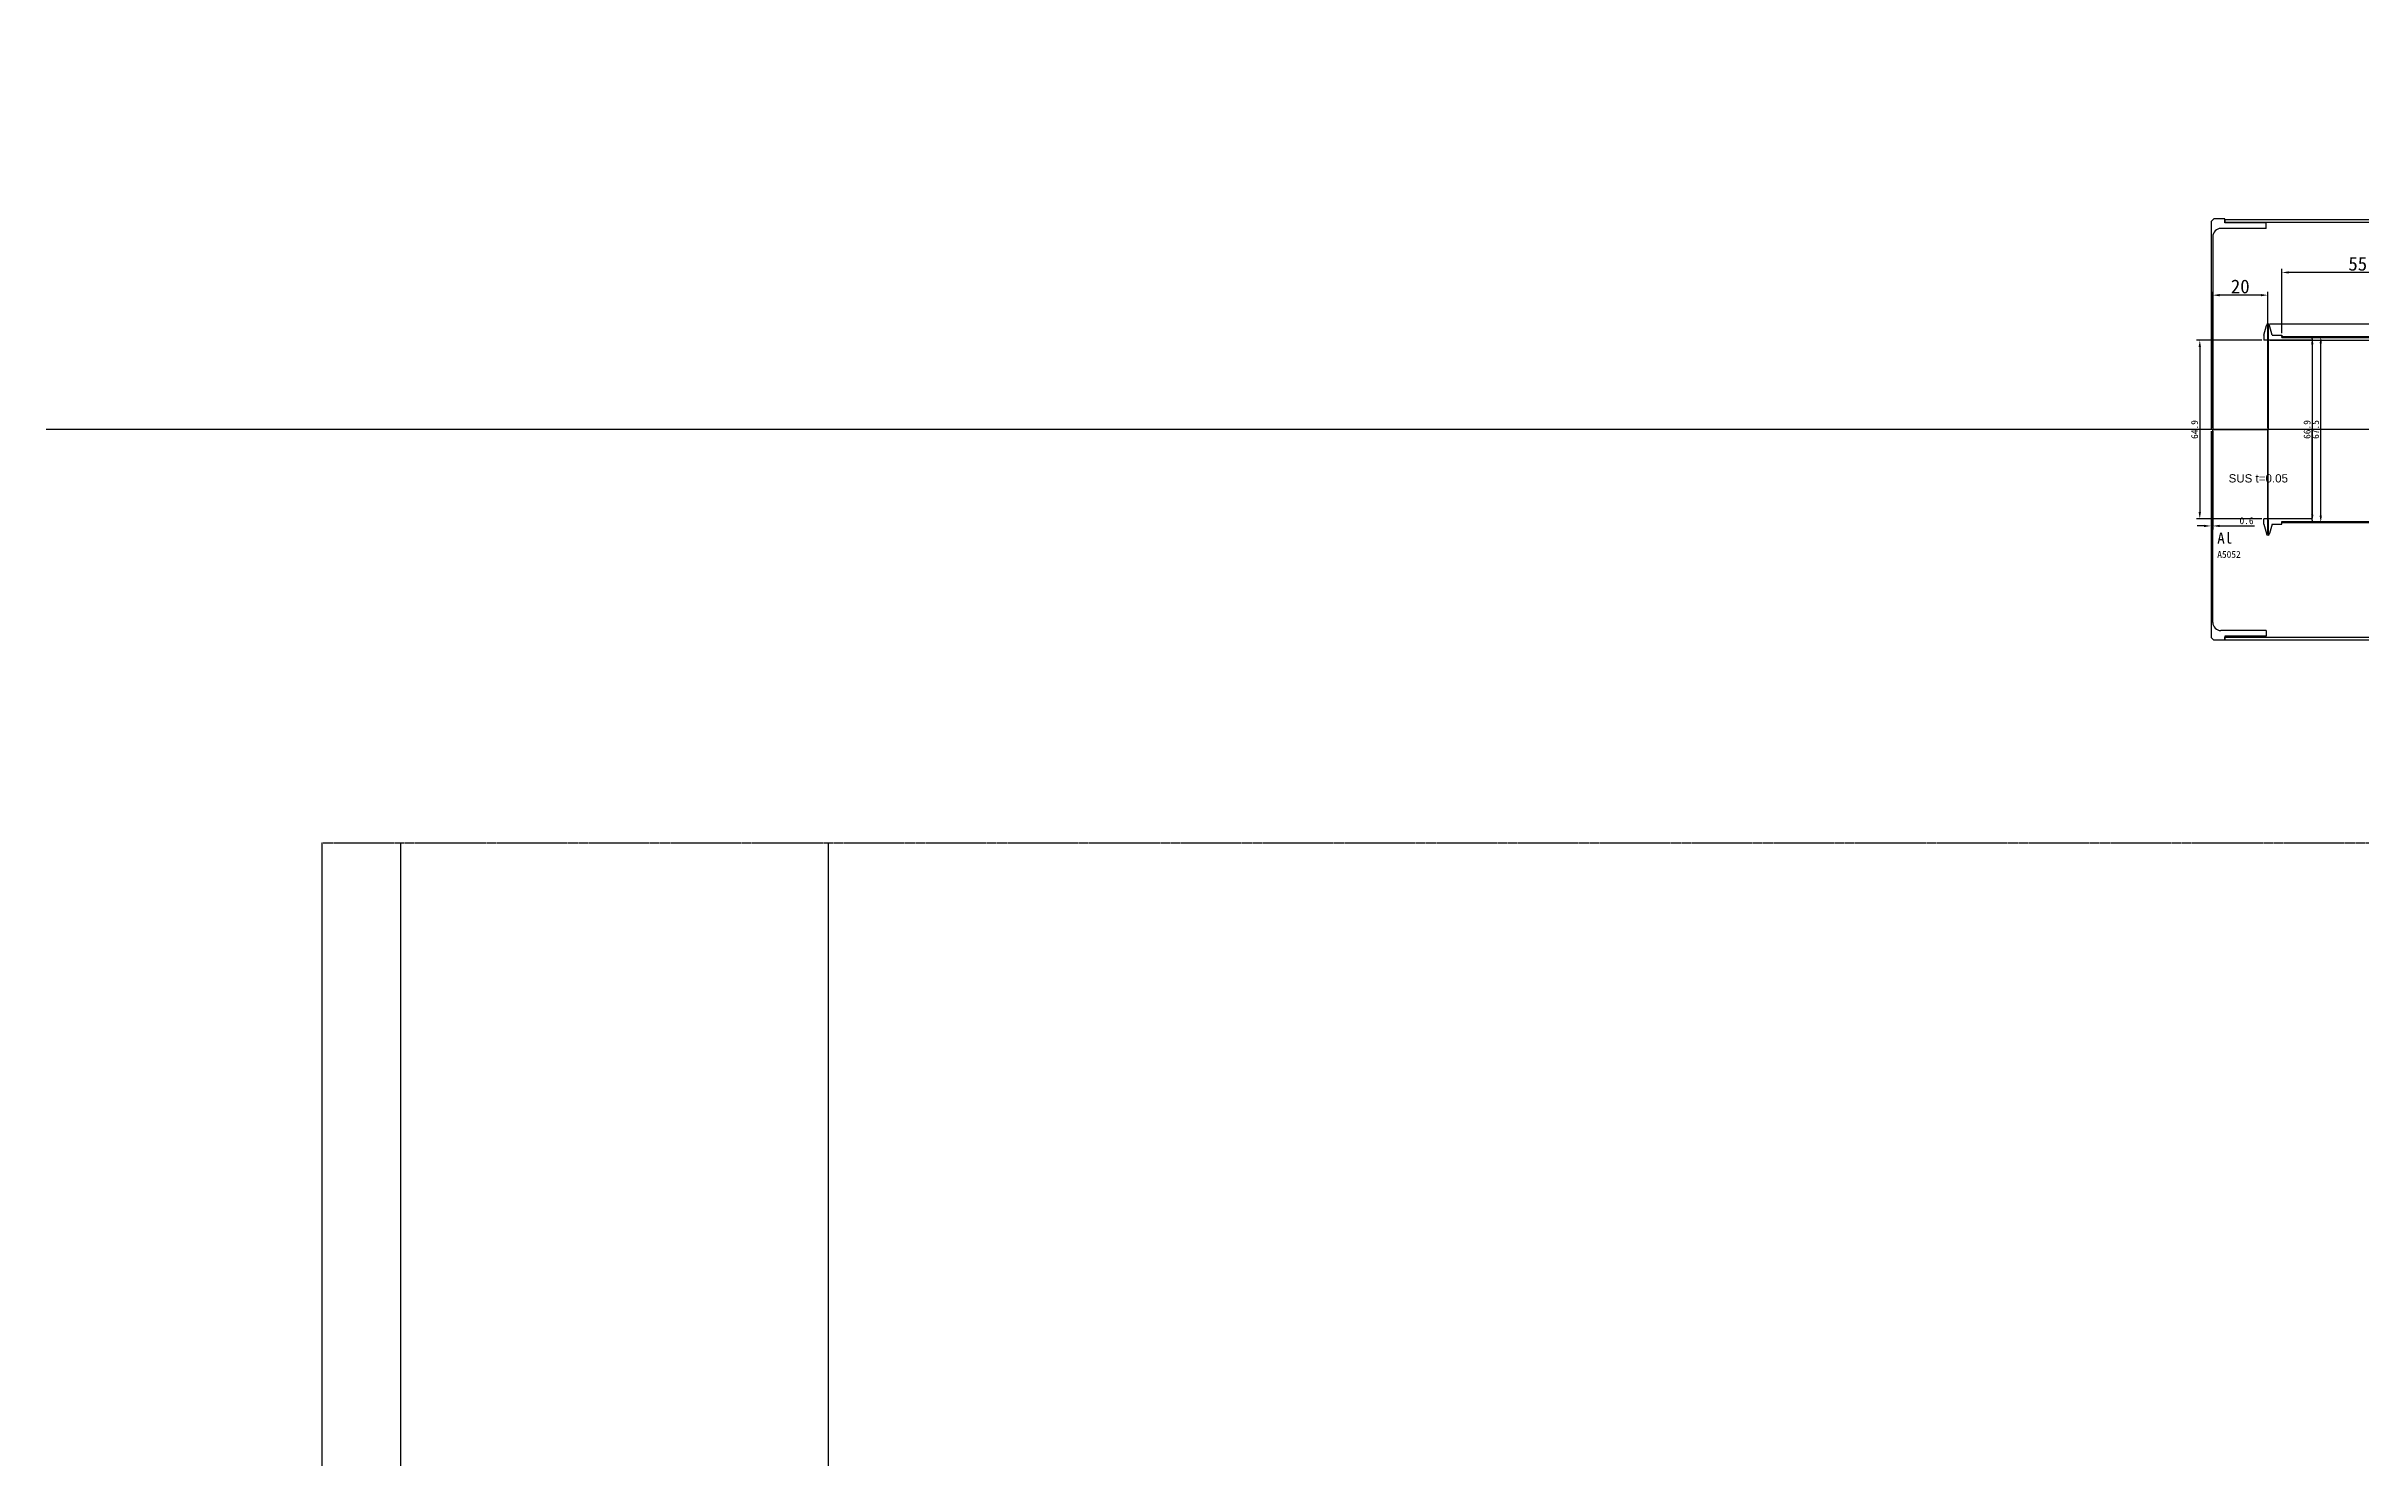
# Model space of a CAD drawing. Header units: millimetres. Extents: x 5013 to 9067, y 5076 to 6829.
# Drawn here: x 5013 to 5853, y 5144 to 5659 of the extents above; entities that cross this region are included whole.
import ezdxf

# ---------------------------------------------------------------- set-up
doc = ezdxf.new("R2010")
doc.units = ezdxf.units.MM
doc.linetypes.add('CENTER2', pattern=[28.575, 19.05, -3.175, 3.175, -3.175])
doc.linetypes.add('HIDDEN', pattern=[0.375, 0.25, -0.125])
doc.dimstyles.new('ISO-25', dxfattribs={"dimtxt": 2.5, "dimasz": 2.5, "dimexe": 1.25, "dimexo": 0.625, "dimtad": 1, "dimdsep": 46, "dimtxsty": 'Standard', "dimcen": 2.5, "dimadec": 0, "dimazin": 0, "dimtfac": 1, "dimtmove": 0, "dimatfit": 3, "dimfxl": 1, "dimarcsym": 0})

# ---------------------------------------------------------------- blocks, each defined once
blk = doc.blocks.new('*D84')
at = {"color": 0, "lineweight": -2, "transparency": 16777216}
for p, q in [((5798.65, 5519.16), (5798.65, 5483.54)), ((5799.25, 5519.16), (5799.25, 5483.54)), ((5796.15, 5484.79), (5793.65, 5484.79)), ((5798.65, 5484.79), (5799.25, 5484.79)), ((5801.75, 5484.79), (5814.46, 5484.79))]:
    blk.add_line(p, q, dxfattribs=at)
at = {"color": 0, "transparency": 16777216}
for points in [[(5796.15, 5485.21), (5796.15, 5484.38), (5798.65, 5484.79)], [(5801.75, 5485.21), (5801.75, 5484.38), (5799.25, 5484.79)]]:
    blk.add_solid(points, dxfattribs=at)
at = {"layer": 'Defpoints', "color": 0, "transparency": 16777216}
for p in [(5798.65, 5519.79), (5799.25, 5519.79), (5798.65, 5484.79)]:
    blk.add_point(p, dxfattribs=at)
at = {"color": 0, "transparency": 16777216, "insert": (5811.54, 5486.67), "char_height": 2.5, "attachment_point": 5}
blk.add_mtext('0.6', dxfattribs=at)
blk = doc.blocks.new('*D411')
at = {"color": 0, "lineweight": -2, "transparency": 16777216}
for p, q in [((5799.25, 5520.41), (5799.25, 5569.81)), ((5819.25, 5520.41), (5819.25, 5569.81)), ((5816.75, 5568.56), (5801.75, 5568.56))]:
    blk.add_line(p, q, dxfattribs=at)
at = {"color": 0, "transparency": 16777216}
for points in [[(5801.75, 5568.97), (5801.75, 5568.14), (5799.25, 5568.56)], [(5816.75, 5568.97), (5816.75, 5568.14), (5819.25, 5568.56)]]:
    blk.add_solid(points, dxfattribs=at)
at = {"layer": 'Defpoints', "color": 0, "transparency": 16777216}
for p in [(5799.25, 5568.56), (5799.25, 5519.79), (5819.25, 5519.79)]:
    blk.add_point(p, dxfattribs=at)
at = {"color": 0, "transparency": 16777216, "insert": (5809.25, 5571.68), "char_height": 5, "attachment_point": 5}
blk.add_mtext('20', dxfattribs=at)
blk = doc.blocks.new('*D413')
at = {"color": 0, "lineweight": -2, "transparency": 16777216}
for p, q in [((5824.37, 5554.71), (5824.37, 5578.06)), ((5879.37, 5526.04), (5879.37, 5578.06)), ((5876.87, 5576.81), (5826.87, 5576.81))]:
    blk.add_line(p, q, dxfattribs=at)
at = {"color": 0, "transparency": 16777216}
for points in [[(5826.87, 5577.22), (5826.87, 5576.39), (5824.37, 5576.81)], [(5876.87, 5577.22), (5876.87, 5576.39), (5879.37, 5576.81)]]:
    blk.add_solid(points, dxfattribs=at)
at = {"layer": 'Defpoints', "color": 0, "transparency": 16777216}
for p in [(5824.37, 5576.81), (5824.37, 5554.09), (5879.37, 5525.41)]:
    blk.add_point(p, dxfattribs=at)
at = {"color": 0, "transparency": 16777216, "insert": (5851.87, 5579.93), "char_height": 5, "attachment_point": 5}
blk.add_mtext('55', dxfattribs=at)
blk = doc.blocks.new('*D414')
at = {"color": 0, "lineweight": -2, "transparency": 16777216}
for p, q in [((5825, 5553.54), (5886.84, 5553.54)), ((5825, 5553.24), (5886.84, 5553.24)), ((5885.59, 5556.04), (5885.59, 5558.54)), ((5885.59, 5553.54), (5885.59, 5553.24)), ((5885.59, 5550.74), (5885.59, 5542.41))]:
    blk.add_line(p, q, dxfattribs=at)
at = {"color": 0, "transparency": 16777216}
for points in [[(5885.18, 5556.04), (5886.01, 5556.04), (5885.59, 5553.54)], [(5885.18, 5550.74), (5886.01, 5550.74), (5885.59, 5553.24)]]:
    blk.add_solid(points, dxfattribs=at)
at = {"layer": 'Defpoints', "color": 0, "transparency": 16777216}
for p in [(5824.37, 5553.54), (5824.37, 5553.24), (5885.59, 5553.24)]:
    blk.add_point(p, dxfattribs=at)
at = {"color": 0, "transparency": 16777216, "insert": (5883.72, 5545.32), "char_height": 2.5, "attachment_point": 5, "rotation": 90}
blk.add_mtext('0.3', dxfattribs=at)
blk = doc.blocks.new('*D416')
at = {"color": 0, "lineweight": -2, "transparency": 16777216}
blk.add_arc((5879.37, 5519.79), 1733.92, 0.08261, 6.40737, dxfattribs=at)
at = {"color": 0, "transparency": 16777216}
for points in [[(7602.05, 5713.24), (7602.88, 5713.34), (7602.18, 5715.77)], [(7613.71, 5522.29), (7612.87, 5522.29), (7613.29, 5519.79)]]:
    blk.add_solid(points, dxfattribs=at)
at = {"layer": 'Defpoints', "color": 0, "transparency": 16777216}
for p in [(8870.23, 5860.02), (7612.06, 5585.24), (5016.91, 5519.79), (5879.37, 5519.79), (7666.91, 5519.79)]:
    blk.add_point(p, dxfattribs=at)
at = {"color": 0, "transparency": 16777216, "insert": (7618.62, 5618.4), "char_height": 15, "attachment_point": 5, "rotation": 273.24499}
blk.add_mtext('6.5°', dxfattribs=at)
blk = doc.blocks.new('*D427')
at = {"color": 0, "lineweight": -2, "transparency": 16777216}
for p, q in [((5817.12, 5552.24), (5793.32, 5552.24)), ((5794.57, 5549.74), (5794.57, 5489.84)), ((5817.12, 5487.34), (5793.32, 5487.34))]:
    blk.add_line(p, q, dxfattribs=at)
at = {"color": 0, "transparency": 16777216}
for points in [[(5794.15, 5549.74), (5794.99, 5549.74), (5794.57, 5552.24)], [(5794.15, 5489.84), (5794.99, 5489.84), (5794.57, 5487.34)]]:
    blk.add_solid(points, dxfattribs=at)
at = {"layer": 'Defpoints', "color": 0, "transparency": 16777216}
for p in [(5817.75, 5552.24), (5794.57, 5487.34), (5817.75, 5487.34)]:
    blk.add_point(p, dxfattribs=at)
at = {"color": 0, "transparency": 16777216, "insert": (5792.7, 5519.79), "char_height": 2.5, "attachment_point": 5, "rotation": 90}
blk.add_mtext('64.9', dxfattribs=at)
blk = doc.blocks.new('*D428')
at = {"color": 0, "lineweight": -2, "transparency": 16777216}
for p, q in [((5836, 5553.24), (5836.62, 5553.24)), ((5835.37, 5550.74), (5835.37, 5488.84)), ((5836, 5486.34), (5836.62, 5486.34))]:
    blk.add_line(p, q, dxfattribs=at)
at = {"color": 0, "transparency": 16777216}
for points in [[(5834.96, 5550.74), (5835.79, 5550.74), (5835.37, 5553.24)], [(5834.96, 5488.84), (5835.79, 5488.84), (5835.37, 5486.34)]]:
    blk.add_solid(points, dxfattribs=at)
at = {"layer": 'Defpoints', "color": 0, "transparency": 16777216}
for p in [(5835.37, 5553.24), (5835.37, 5486.34), (5835.37, 5486.34)]:
    blk.add_point(p, dxfattribs=at)
at = {"color": 0, "transparency": 16777216, "insert": (5833.5, 5519.79), "char_height": 2.5, "attachment_point": 5, "rotation": 90}
blk.add_mtext('66.9', dxfattribs=at)
blk = doc.blocks.new('*D429')
at = {"color": 0, "lineweight": -2, "transparency": 16777216}
for p, q in [((5828.39, 5553.54), (5839.69, 5553.54)), ((5838.44, 5488.54), (5838.44, 5551.04)), ((5825, 5486.04), (5839.69, 5486.04))]:
    blk.add_line(p, q, dxfattribs=at)
at = {"color": 0, "transparency": 16777216}
for points in [[(5838.03, 5551.04), (5838.86, 5551.04), (5838.44, 5553.54)], [(5838.03, 5488.54), (5838.86, 5488.54), (5838.44, 5486.04)]]:
    blk.add_solid(points, dxfattribs=at)
at = {"layer": 'Defpoints', "color": 0, "transparency": 16777216}
for p in [(5827.76, 5553.54), (5838.44, 5553.54), (5824.37, 5486.04)]:
    blk.add_point(p, dxfattribs=at)
at = {"color": 0, "transparency": 16777216, "insert": (5836.57, 5519.79), "char_height": 2.5, "attachment_point": 5, "rotation": 90}
blk.add_mtext('67.5', dxfattribs=at)
blk = doc.blocks.new('*D435')
at = {"color": 0, "lineweight": -2, "transparency": 16777216}
for p, q in [((5875.48, 5560.64), (5875.48, 5563.14)), ((5819.94, 5558.14), (5876.73, 5558.14)), ((5820, 5552.24), (5876.73, 5552.24)), ((5875.48, 5558.14), (5875.48, 5552.24)), ((5875.48, 5549.74), (5875.48, 5540.99))]:
    blk.add_line(p, q, dxfattribs=at)
at = {"color": 0, "transparency": 16777216}
for points in [[(5875.06, 5560.64), (5875.89, 5560.64), (5875.48, 5558.14)], [(5875.06, 5549.74), (5875.89, 5549.74), (5875.48, 5552.24)]]:
    blk.add_solid(points, dxfattribs=at)
at = {"layer": 'Defpoints', "color": 0, "transparency": 16777216}
for p in [(5819.31, 5558.14), (5819.37, 5552.24), (5875.48, 5552.24)]:
    blk.add_point(p, dxfattribs=at)
at = {"color": 0, "transparency": 16777216, "insert": (5873.6, 5544.11), "char_height": 2.5, "attachment_point": 5, "rotation": 90}
blk.add_mtext('5.9', dxfattribs=at)

msp = doc.modelspace()

# ---------------------------------------------------------------- linework, layer by layer
at = {"color": 6}
for p, q in [((5799.649, 5596.289), (5798.649, 5595.289)), ((5798.649, 5595.289), (5798.649, 5519.789)), ((5803.649, 5596.289), (5799.649, 5596.289)), ((5818.649, 5594.789), (5803.649, 5594.789)), ((5799.249, 5589.789), (5799.249, 5519.789)), ((5818.649, 5592.789), (5802.249, 5592.789)), ((5799.249, 5449.789), (5799.249, 5519.789)), ((5798.649, 5483.542), (5798.649, 5444.289)), ((5799.649, 5443.289), (5798.649, 5444.289)), ((5803.649, 5443.289), (5799.649, 5443.289)), ((5818.649, 5446.789), (5802.249, 5446.789)), ((5818.649, 5444.789), (5803.649, 5444.789))]:
    msp.add_line(p, q, dxfattribs=at)
at = {"color": 6, "linetype": 'ByBlock'}
for p, q in [((5803.649, 5594.789), (5803.649, 5596.289)), ((5818.649, 5592.789), (5818.649, 5594.789)), ((5803.649, 5444.789), (5803.649, 5443.289)), ((5818.649, 5446.789), (5818.649, 5444.789))]:
    msp.add_line(p, q, dxfattribs=at)
for p, q in [((5803.649, 5596.074), (6326.649, 5596.074)), ((5803.649, 5596.074), (5803.649, 5595.114)), ((5803.649, 5595.114), (6326.649, 5595.114)), ((5817.75, 5554.089), (5818.75, 5557.589)), ((5817.75, 5554.089), (5817.75, 5552.239)), ((5819.242, 5552.239), (5817.75, 5552.239)), ((5819.275, 5557.589), (5818.751, 5557.595)), ((5819.241, 5557.589), (5819.249, 5519.789)), ((5819.275, 5557.589), (5819.375, 5557.589)), ((5819.375, 5552.589), (5819.375, 5557.589)), ((5819.375, 5557.589), (5819.875, 5557.589)), ((5835.375, 5552.239), (5819.375, 5552.239)), ((5820.875, 5554.089), (5819.875, 5557.589)), ((5820.875, 5554.089), (5824.375, 5554.089)), ((5824.375, 5554.089), (5824.375, 5553.239)), ((5835.375, 5552.739), (5835.375, 5553.239)), ((5819.241, 5481.988), (5819.249, 5519.789)), ((5819.375, 5481.989), (5819.375, 5519.789)), ((5819.242, 5487.339), (5817.75, 5487.339)), ((5817.75, 5485.489), (5817.75, 5487.339)), ((5817.75, 5485.489), (5818.75, 5481.989)), ((5835.375, 5487.339), (5819.375, 5487.339)), ((5819.375, 5486.989), (5819.375, 5481.989)), ((5820.875, 5485.489), (5819.875, 5481.989)), ((5820.875, 5485.489), (5824.375, 5485.489)), ((5824.375, 5485.489), (5824.375, 5486.339)), ((5835.375, 5486.839), (5835.375, 5486.339)), ((5819.275, 5481.989), (5818.751, 5481.982)), ((5819.275, 5481.989), (5819.375, 5481.989)), ((5819.375, 5481.989), (5819.875, 5481.989)), ((5803.649, 5444.464), (6326.649, 5444.464)), ((5803.649, 5443.504), (5803.649, 5444.464)), ((5803.649, 5443.504), (6326.649, 5443.504)), ((5297.01, 5369.789), (5297.01, 5143.657))]:
    msp.add_line(p, q)
at = {"color": 1}
for p, q in [((5823.649, 5596.089), (5823.649, 5596.074)), ((5823.649, 5443.489), (5823.649, 5443.504))]:
    msp.add_line(p, q, dxfattribs=at)
at = {"color": 0}
for p, q in [((5819.313, 5557.577), (5819.313, 5558.139)), ((5819.313, 5558.139), (5819.313, 5519.789)), ((5824.375, 5553.239), (5824.375, 5553.539)), ((5824.375, 5553.239), (5835.375, 5553.239)), ((5824.375, 5553.239), (5824.375, 5553.239)), ((5835.375, 5552.739), (5835.375, 5519.789)), ((5799.249, 5519.789), (5819.249, 5519.789)), ((5835.375, 5486.839), (5835.375, 5519.789)), ((5824.375, 5486.339), (5835.375, 5486.339)), ((5824.375, 5486.339), (5824.375, 5486.039)), ((5819.313, 5482), (5819.313, 5481.439))]:
    msp.add_line(p, q, dxfattribs=at)
at = {"color": 2}
for p, q in [((5824.375, 5553.539), (5934.375, 5553.538)), ((5824.375, 5553.239), (5934.375, 5553.238)), ((5824.375, 5486.339), (5934.375, 5486.339)), ((5824.375, 5486.039), (5934.375, 5486.039))]:
    msp.add_line(p, q, dxfattribs=at)
at = {"color": 30, "linetype": 'CENTER2'}
for p, q in [((7452.265, 5519.789), (5013.371, 5519.789)), ((9066.91, 5519.789), (5016.911, 5519.789))]:
    msp.add_line(p, q, dxfattribs=at)
at = {"color": 4, "linetype": 'CENTER2'}
msp.add_line((6105.329, 5519.789), (5696.092, 5519.789), dxfattribs=at)
at = {"color": 0, "linetype": 'HIDDEN'}
msp.add_line((5113.371, 5369.789), (6670.649, 5369.789), dxfattribs=at)
at = {"color": 9}
for p, q in [((5113.371, 5369.789), (5113.371, 5143.657)), ((5142.01, 5143.657), (5142.01, 5369.789))]:
    msp.add_line(p, q, dxfattribs=at)
at = {"color": 6}
for centre, start, end in [((5802.249, 5589.789), 90, 179.999997), ((5802.249, 5449.789), 180, 270)]:
    msp.add_arc(centre, 3, start, end, dxfattribs=at)
for centre, start, end in [((5819.313, 5557.577), 1.187728, 178.138497), ((5819.313, 5482), 181.861503, 358.812272)]:
    msp.add_arc(centre, 0.562, start, end)

# ---------------------------------------------------------------- texts
at = {"color": 6, "attachment_point": 1}
for s, insert, char_height, width in [('{\\fArial|b0|i0|c0|p34;SUS t=0.05}', (5805.017, 5503.564), 3, 33.9666), ('{\\H1.6x;Al}\\PA5052', (5800.902, 5482.376), 2.5, 16.8683)]:
    msp.add_mtext(s, dxfattribs=dict(at, insert=insert, char_height=char_height, width=width))

# ---------------------------------------------------------------- dimensions: what is measured, and where the dimension line sits
at = {"color": 3}
dim = msp.add_angular_dim_2l(base=(7612.057, 5585.241), line1=((7666.911, 5519.789), (5016.911, 5519.789)), line2=((5879.375, 5519.789), (8870.228, 5860.023)), dimstyle='ISO-25', override={"dimtxt": 15, "dimadec": 1}, dxfattribs=at)
dim.commit()
dim.dimension.update_dxf_attribs({"geometry": '*D416', "text_midpoint": (7618.625, 5618.398)})
at = {"color": 2}
dim = msp.add_linear_dim(base=(5824.375, 5576.806), p1=(5879.375, 5525.414), p2=(5824.375, 5554.089), dimstyle='ISO-25', override={"dimtxt": 5}, dxfattribs=at)
dim.commit()
dim.dimension.update_dxf_attribs({"geometry": '*D413', "text_midpoint": (5851.875, 5579.931)})
at = {"color": 3}
dim = msp.add_linear_dim(base=(5799.249, 5568.557), p1=(5819.249, 5519.789), p2=(5799.249, 5519.789), dimstyle='ISO-25', override={"dimtxt": 5}, dxfattribs=at)
dim.commit()
dim.dimension.update_dxf_attribs({"geometry": '*D411', "text_midpoint": (5809.249, 5571.682)})
at = {"color": 0}
for base, p1, p2, picture, middle in [((5875.477, 5552.239), (5819.313, 5558.139), (5819.375, 5552.239), '*D435', (5873.602, 5544.114)), ((5794.571, 5487.339), (5817.75, 5552.239), (5817.75, 5487.339), '*D427', (5792.696, 5519.789)), ((5838.444, 5553.539), (5824.375, 5486.039), (5827.761, 5553.539), '*D429', (5836.569, 5519.789)), ((5835.375, 5486.339), (5835.375, 5553.239), (5835.375, 5486.339), '*D428', (5833.5, 5519.789))]:
    dim = msp.add_linear_dim(base=base, p1=p1, p2=p2, angle=90, dimstyle='ISO-25', dxfattribs=at)
    dim.commit()
    dim.dimension.update_dxf_attribs({"geometry": picture, "text_midpoint": middle})
at = {"color": 2}
dim = msp.add_linear_dim(base=(5885.594, 5553.239), p1=(5824.375, 5553.539), p2=(5824.375, 5553.239), angle=90, dimstyle='ISO-25', dxfattribs=at)
dim.commit()
dim.dimension.update_dxf_attribs({"geometry": '*D414', "text_midpoint": (5883.719, 5545.322)})
at = {"color": 6}
dim = msp.add_linear_dim(base=(5798.649, 5484.792), p1=(5799.249, 5519.789), p2=(5798.649, 5519.789), dimstyle='ISO-25', dxfattribs=at)
dim.commit()
dim.dimension.update_dxf_attribs({"geometry": '*D84', "text_midpoint": (5811.541, 5484.792), "dimtype": 160})

doc.saveas('drawing.dxf')
